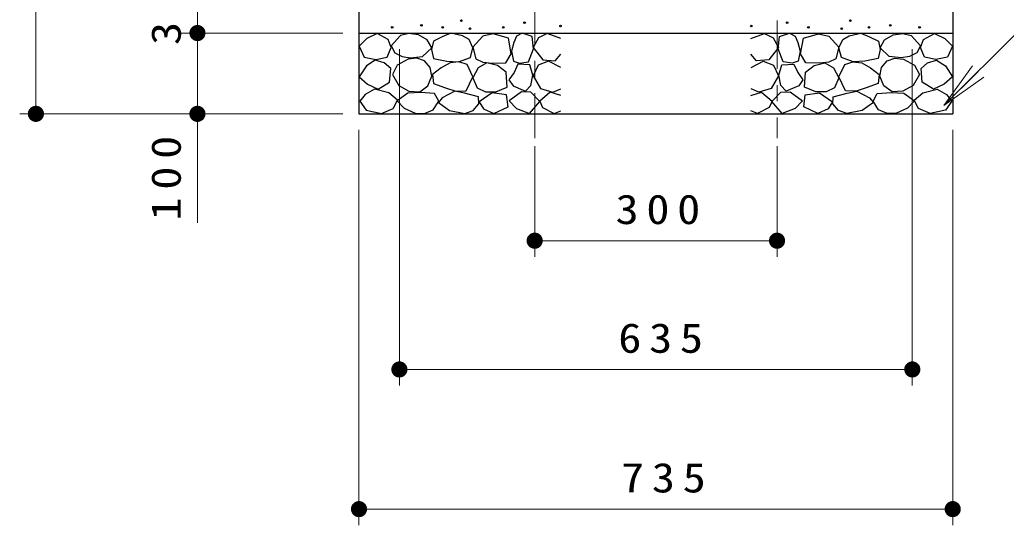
# Model space of a CAD drawing. Units: millimetres on the paper, scale 1:20. Extents: x -365 to 12, y -47 to 257.
# Drawn here: x -146.6 to -85.5, y 56.1 to 87.4 of the extents above; entities that cross this region are included whole.
import ezdxf

# ---------------------------------------------------------------- set-up
doc = ezdxf.new("R2010")
doc.units = ezdxf.units.MM
doc.linetypes.add('USER2', pattern=[6, 3, -1, 1, -1])
doc.layers.add('LY_1', color=7, linetype='Continuous', lineweight=25)
doc.styles.add('ＭＳ ゴシック', font='')
doc.styles.get('ＭＳ ゴシック').set_extended_font_data('MS Gothic')

# ---------------------------------------------------------------- blocks, each defined once
blk = doc.blocks.new('filled_dot')
at = {"color": 0, "linetype": 'Continuous', "lineweight": -2, "const_width": 1.25}
blk.add_lwpolyline([(-0.625, 0, 1), (0.625, 0, 1)], format="xyb", close=True, dxfattribs=at)

msp = doc.modelspace()

# ---------------------------------------------------------------- linework, layer by layer
at = {"layer": 'LY_1', "linetype": 'USER2', "lineweight": 13}
for p, q in [((-114.683, 100.861), (-114.683, 80.086)), ((-99.683, 99.361), (-99.683, 80.086))]:
    msp.add_line(p, q, dxfattribs=at)
at = {"layer": 'LY_1', "lineweight": 13}
for p, q in [((-145.558, 81.586), (-145.558, 98.086)), ((-135.558, 86.586), (-135.558, 88.086)), ((-126.558, 86.586), (-136.558, 86.586)), ((-135.558, 74.844), (-135.558, 86.586)), ((-123.058, 85.586), (-123.058, 64.767)), ((-91.308, 85.586), (-91.308, 64.767)), ((-89.35, 82.092), (-87.582, 84.567)), ((-89.35, 82.092), (-87.228, 84.214)), ((-86.875, 83.86), (-89.35, 82.092)), ((-126.558, 81.586), (-146.558, 81.586)), ((-125.558, 80.586), (-125.558, 56.123)), ((-88.808, 80.586), (-88.808, 56.123)), ((-114.683, 79.586), (-114.683, 72.733)), ((-99.683, 79.586), (-99.683, 72.733)), ((-99.683, 73.733), (-114.683, 73.733)), ((-91.308, 65.767), (-123.058, 65.767)), ((-88.808, 57.123), (-125.558, 57.123))]:
    msp.add_line(p, q, dxfattribs=at)
at = {"layer": 'LY_1'}
for p, q in [((-125.558, 88.086), (-125.558, 81.586)), ((-88.808, 88.086), (-88.808, 81.586)), ((-125.558, 86.586), (-88.808, 86.586)), ((-125.558, 81.586), (-88.808, 81.586))]:
    msp.add_line(p, q, dxfattribs=at)
at = {"layer": 'LY_1', "lineweight": 13}
msp.add_lwpolyline([(-89.35, 82.092), (-84.636, 86.806), (-78.611, 86.806)], dxfattribs=at)
at = {"layer": 'LY_1'}
for points in [[(-124.435, 86.556), (-125.069, 86.255), (-125.544, 85.78), (-125.243, 85.083), (-124.515, 84.94), (-123.818, 85.099), (-123.564, 85.685), (-123.754, 86.192)], [(-122.464, 86.561), (-122.991, 86.426), (-123.572, 85.79), (-123.343, 85.371), (-122.885, 85.134), (-122.37, 85.061), (-121.626, 85.128), (-121.059, 85.669), (-121.343, 86.169), (-121.876, 86.479)], [(-119.873, 86.571), (-120.41, 86.347), (-120.956, 86.079), (-121.073, 85.578), (-120.938, 85.014), (-120.115, 84.853), (-119.39, 84.808), (-118.665, 85.067), (-118.513, 85.676), (-118.746, 86.186), (-119.148, 86.41)], [(-117.253, 86.544), (-117.884, 86.384), (-118.514, 85.716), (-118.329, 84.999), (-117.889, 84.783), (-117.328, 84.715), (-116.462, 84.74), (-116.129, 85.308), (-116.314, 86.273)], [(-115.981, 85.995), (-116.116, 85.472), (-115.99, 84.84), (-115.62, 84.714), (-115.069, 84.804), (-114.763, 85.616), (-114.844, 86.374), (-115.458, 86.582), (-115.81, 86.402)], [(-98.385, 85.995), (-98.249, 85.472), (-98.376, 84.84), (-98.746, 84.714), (-99.296, 84.804), (-99.603, 85.616), (-99.522, 86.374), (-98.908, 86.582), (-98.556, 86.402)], [(-97.112, 86.544), (-96.482, 86.384), (-95.851, 85.716), (-96.037, 84.999), (-96.477, 84.783), (-97.038, 84.715), (-97.903, 84.74), (-98.237, 85.308), (-98.052, 86.273)], [(-94.492, 86.571), (-93.955, 86.347), (-93.41, 86.079), (-93.293, 85.578), (-93.427, 85.014), (-94.251, 84.853), (-94.976, 84.808), (-95.701, 85.067), (-95.853, 85.676), (-95.62, 86.186), (-95.217, 86.41)], [(-91.901, 86.561), (-91.374, 86.426), (-90.793, 85.79), (-91.023, 85.371), (-91.48, 85.134), (-91.996, 85.061), (-92.739, 85.128), (-93.307, 85.669), (-93.023, 86.169), (-92.49, 86.479)], [(-89.93, 86.556), (-89.297, 86.255), (-88.821, 85.78), (-89.122, 85.083), (-89.851, 84.94), (-90.548, 85.099), (-90.802, 85.685), (-90.612, 86.192)], [(-124.562, 84.909), (-125.101, 84.56), (-125.544, 83.879), (-125.037, 83.419), (-124.372, 83.103), (-123.675, 83.546), (-123.596, 84.386), (-124.004, 84.748)], [(-123.099, 83.344), (-122.478, 82.999), (-121.802, 82.952), (-121.289, 83.314), (-121.045, 83.912), (-121.157, 84.449), (-121.505, 84.858), (-121.971, 85.022), (-122.505, 84.966), (-123.195, 84.597), (-123.491, 84.02)], [(-91.266, 83.344), (-91.888, 82.999), (-92.564, 82.952), (-93.077, 83.314), (-93.321, 83.912), (-93.209, 84.449), (-92.861, 84.858), (-92.395, 85.022), (-91.861, 84.966), (-91.171, 84.597), (-90.874, 84.02)], [(-89.804, 84.909), (-89.265, 84.56), (-88.821, 83.879), (-89.328, 83.419), (-89.994, 83.103), (-90.691, 83.546), (-90.77, 84.386), (-90.362, 84.748)], [(-119.923, 84.74), (-120.478, 84.443), (-121.005, 84.024), (-120.951, 83.47), (-120.207, 83.2), (-119.572, 82.983), (-118.923, 83.01), (-118.518, 83.875), (-118.869, 84.632), (-119.373, 84.796)], [(-117.64, 84.733), (-118.184, 84.424), (-118.517, 83.805), (-118.245, 83.187), (-117.72, 82.939), (-117.083, 82.94), (-116.391, 83.237), (-116.453, 84.164), (-116.976, 84.586)], [(-115.728, 84.663), (-115.963, 84.144), (-116.284, 83.687), (-116.025, 83.316), (-115.246, 82.982), (-114.919, 83.343), (-114.789, 83.971), (-114.974, 84.626)], [(-98.638, 84.663), (-98.403, 84.144), (-98.081, 83.687), (-98.341, 83.316), (-99.12, 82.982), (-99.447, 83.343), (-99.577, 83.971), (-99.392, 84.626)], [(-96.726, 84.733), (-96.182, 84.424), (-95.848, 83.805), (-96.12, 83.187), (-96.645, 82.939), (-97.282, 82.94), (-97.975, 83.237), (-97.913, 84.164), (-97.39, 84.586)], [(-94.442, 84.74), (-93.888, 84.443), (-93.361, 84.024), (-93.415, 83.47), (-94.158, 83.2), (-94.794, 82.983), (-95.442, 83.01), (-95.848, 83.875), (-95.496, 84.632), (-94.993, 84.796)], [(-124.603, 83.112), (-125.172, 82.793), (-125.51, 82.37), (-125.106, 81.804), (-124.164, 81.601), (-123.448, 81.92), (-123.175, 82.425), (-123.714, 82.881)], [(-89.763, 83.112), (-89.194, 82.793), (-88.856, 82.37), (-89.259, 81.804), (-90.202, 81.601), (-90.918, 81.92), (-91.191, 82.425), (-90.652, 82.881)], [(-121.748, 82.905), (-122.532, 82.864), (-123.194, 82.391), (-122.762, 81.932), (-122.072, 81.621), (-121.507, 81.613), (-120.964, 81.837), (-120.626, 82.364), (-120.883, 82.851)], [(-119.633, 82.996), (-120.403, 82.577), (-120.646, 82.28), (-119.957, 81.794), (-119.011, 81.604), (-118.481, 81.788), (-118.132, 82.212), (-118.16, 82.631), (-119.024, 82.861)], [(-117.311, 82.888), (-118.114, 82.332), (-117.856, 81.888), (-117.212, 81.615), (-116.334, 82.023), (-116.42, 82.765)], [(-115.493, 82.952), (-116.26, 82.384), (-115.815, 81.914), (-114.999, 81.605), (-114.368, 82.359), (-114.912, 82.928)], [(-98.872, 82.952), (-98.106, 82.384), (-98.551, 81.914), (-99.367, 81.605), (-99.997, 82.359), (-99.453, 82.928)], [(-97.055, 82.888), (-96.252, 82.332), (-96.51, 81.888), (-97.154, 81.615), (-98.032, 82.023), (-97.945, 82.765)], [(-94.733, 82.996), (-93.963, 82.577), (-93.719, 82.28), (-94.409, 81.794), (-95.355, 81.604), (-95.885, 81.788), (-96.233, 82.212), (-96.206, 82.631), (-95.341, 82.861)], [(-92.618, 82.905), (-91.834, 82.864), (-91.172, 82.391), (-91.604, 81.932), (-92.293, 81.621), (-92.859, 81.613), (-93.402, 81.837), (-93.739, 82.364), (-93.483, 82.851)]]:
    msp.add_lwpolyline(points, close=True, dxfattribs=at)
for points in [[(-113.058, 86.251), (-113.913, 86.568), (-114.452, 86.299), (-114.769, 85.697), (-114.183, 84.936), (-113.406, 84.873), (-113.058, 85.269)], [(-101.308, 86.251), (-100.452, 86.568), (-99.914, 86.299), (-99.597, 85.697), (-100.183, 84.936), (-100.959, 84.873), (-101.308, 85.269)], [(-113.074, 84.445), (-113.834, 84.841), (-114.468, 84.588), (-114.769, 83.938), (-114.325, 83.162), (-113.565, 82.924), (-113.074, 83.13)], [(-101.292, 84.445), (-100.532, 84.841), (-99.898, 84.588), (-99.597, 83.938), (-100.04, 83.162), (-100.801, 82.924), (-101.292, 83.13)], [(-113.058, 82.718), (-113.723, 82.924), (-114.373, 82.37), (-114.199, 81.974), (-113.47, 81.609), (-113.058, 81.768)], [(-101.308, 82.718), (-100.642, 82.924), (-99.993, 82.37), (-100.167, 81.974), (-100.896, 81.609), (-101.308, 81.768)]]:
    msp.add_lwpolyline(points, dxfattribs=at)
for centre in [(-119.222, 87.348), (-95.143, 87.348), (-123.505, 86.936), (-121.693, 87.06), (-120.376, 86.936), (-118.687, 86.854), (-116.628, 86.936), (-115.31, 87.225), (-113.086, 87.019), (-101.279, 87.019), (-99.055, 87.225), (-97.738, 86.936), (-95.679, 86.854), (-93.99, 86.936), (-92.672, 87.06), (-90.86, 86.936)]:
    msp.add_circle(centre, 0.05, dxfattribs=at)

# ---------------------------------------------------------------- block references
at = {"layer": 'LY_1', "lineweight": 13, "xscale": 0.4, "yscale": 0.4}
for p, rotation in [((-135.558, 86.586), 270), ((-145.558, 81.586), 90), ((-135.558, 81.586), 90), ((-99.683, 73.733), 180), ((-91.308, 65.767), 180), ((-88.808, 57.123), 180)]:
    msp.add_blockref('filled_dot', p, dxfattribs=dict(at, rotation=rotation))
for p in [(-114.683, 73.733), (-123.058, 65.767), (-125.558, 57.123)]:
    msp.add_blockref('filled_dot', p, dxfattribs=at)

# ---------------------------------------------------------------- texts
at = {"layer": 'LY_1', "char_height": 1.833, "attachment_point": 8, "rotation": 90, "style": 'ＭＳ ゴシック'}
for s, insert in [('\\T1.34;\\W1.15;30', (-136.558, 87.764)), ('\\T1.33;\\W1.15;100', (-136.558, 77.844))]:
    msp.add_mtext(s, dxfattribs=dict(at, insert=insert))
at = {"layer": 'LY_1', "char_height": 1.833, "attachment_point": 8, "style": 'ＭＳ ゴシック'}
for s, insert in [('\\T1.33;\\W1.15;300', (-106.819, 74.733)), ('\\T1.33;\\W1.15;635', (-106.65, 66.767)), ('\\T1.33;\\W1.15;735', (-106.48, 58.123))]:
    msp.add_mtext(s, dxfattribs=dict(at, insert=insert))

doc.saveas('drawing.dxf')
